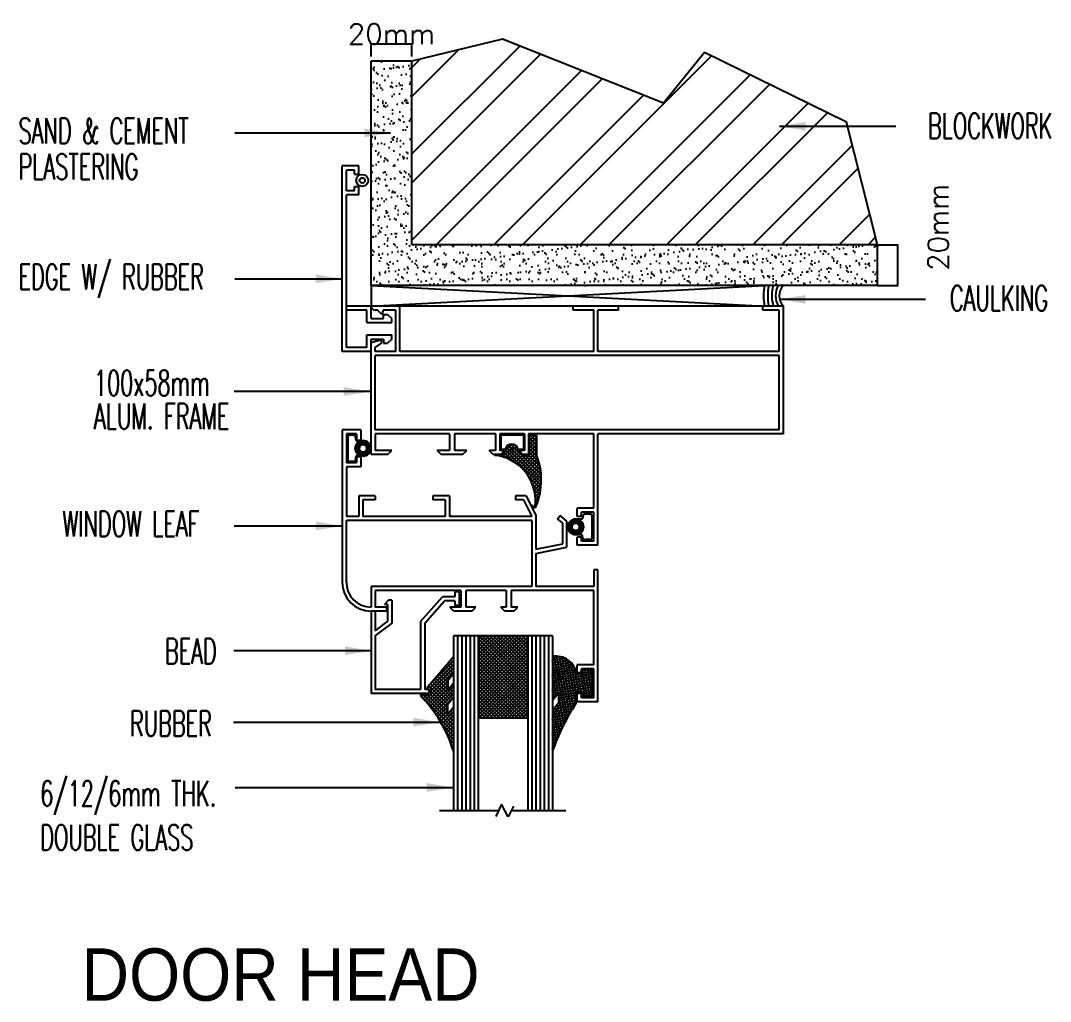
# Model space of a CAD drawing. Extents: x -1710 to 74306, y 106176 to 135285.
# Drawn here: x 68601 to 73659, y 116534 to 121353 of the extents above; entities that cross this region are included whole.
import ezdxf

# ---------------------------------------------------------------- set-up
doc = ezdxf.new("R2010")
doc.units = 0
doc.header["$LTSCALE"] = 1000
doc.header["$MEASUREMENT"] = 0
doc.header["$PDMODE"] = 34
doc.layers.get('0').update_dxf_attribs({"linetype": 'CONTINUOUS'})
doc.layers.get('DEFPOINTS').update_dxf_attribs({"linetype": 'CONTINUOUS'})
for name, color, linetype in [('DIM', 11, 'CONTINUOUS'), ('F-NOTE', 2, 'CONTINUOUS'), ('Hatch', 11, 'CONTINUOUS'), ('TXT1', 2, 'CONTINUOUS'), ('WIN', 2, 'CONTINUOUS')]:
    doc.layers.add(name, color=color, linetype=linetype)
doc.styles.add('BR', font='BR.SHX')
doc.styles.add('ROMANS', font='ROMANS.SHX', dxfattribs={"height": 100})
doc.styles.add('TTXT', font='swisse.ttf', dxfattribs={"width": 0.6})
doc.dimstyles.new('R', dxfattribs={"dimscale": 0, "dimtxt": 0.275, "dimasz": 0.08, "dimexe": 0.05, "dimexo": 0.05, "dimgap": 0.04, "dimtad": 1, "dimdec": 0, "dimlfac": 1000, "dimzin": 0, "dimdsep": 46, "dimtxsty": 'BR', "dimblk1": 'ARCHTICK', "dimblk2": 'ARCHTICK', "dimsah": 1, "dimcen": 0.3, "dimdle": 0.05, "dimclrd": 4, "dimclre": 4, "dimclrt": 7, "dimadec": 0, "dimazin": 0, "dimtfac": 1.5, "dimtdec": 4, "dimtofl": 0, "dimtmove": 2, "dimatfit": 3, "dimldrblk": 'ARCHTICK', "dimfxl": 0, "dimtolj": 1, "dimtzin": 0, "dimarcsym": 0})
pattern_1 = [(225, (28822.296, 158574.667), (8.8388348, -8.8388348), []), (315, (28822.296, 158574.667), (8.8388348, 8.8388348), [])]

# ---------------------------------------------------------------- blocks, each defined once
blk = doc.blocks.new('*X96')
at = {"color": 0}
for p, q in [((326.05319, 435.46099), (326.05513, 435.46293)), ((326.05319, 435.46117), (326.05495, 435.46293)), ((326.0532, 435.46083), (326.05529, 435.46292)), ((326.05321, 435.46137), (326.05475, 435.46291)), ((326.05323, 435.46068), (326.05544, 435.46289)), ((326.05326, 435.46054), (326.05559, 435.46286)), ((326.05327, 435.4616), (326.05452, 435.46285)), ((326.05339, 435.4619), (326.05422, 435.46274)), ((326.05423, 435.46141), (326.05352, 435.46212)), ((326.05429, 435.46153), (326.0536, 435.46222)), ((326.05437, 435.46163), (326.05368, 435.46232)), ((326.05445, 435.46172), (326.05376, 435.46241)), ((326.05455, 435.4618), (326.05386, 435.46249)), ((326.05466, 435.46186), (326.05396, 435.46257)), ((326.05479, 435.46192), (326.05406, 435.46264)), ((326.05493, 435.46195), (326.05417, 435.46271)), ((326.0551, 435.46196), (326.05429, 435.46277)), ((326.05531, 435.46192), (326.05442, 435.46282)), ((326.05687, 435.46054), (326.05455, 435.46286)), ((326.0569, 435.46069), (326.05469, 435.4629)), ((326.05483, 435.46193), (326.05572, 435.46282)), ((326.05693, 435.46084), (326.05484, 435.46292)), ((326.05694, 435.461), (326.05501, 435.46293)), ((326.05504, 435.46196), (326.05584, 435.46276)), ((326.05694, 435.46118), (326.05519, 435.46293)), ((326.0552, 435.46195), (326.05596, 435.4627)), ((326.05535, 435.46191), (326.05607, 435.46264)), ((326.05691, 435.46138), (326.05539, 435.46291)), ((326.05547, 435.46186), (326.05618, 435.46257)), ((326.05558, 435.46179), (326.05628, 435.46249)), ((326.05685, 435.46162), (326.05562, 435.46285)), ((326.05568, 435.46172), (326.05637, 435.46241)), ((326.05576, 435.46162), (326.05646, 435.46232)), ((326.05584, 435.46152), (326.05654, 435.46222)), ((326.0559, 435.4614), (326.05661, 435.46212)), ((326.05673, 435.46192), (326.05592, 435.46273)), ((326.05522, 435.45919), (326.05319, 435.46121)), ((326.05505, 435.45918), (326.05319, 435.46104)), ((326.05486, 435.45919), (326.0532, 435.46085)), ((326.05537, 435.45921), (326.05321, 435.46137)), ((326.05552, 435.45924), (326.05324, 435.46151)), ((326.05465, 435.45923), (326.05324, 435.46064)), ((326.05424, 435.4607), (326.05328, 435.46165)), ((326.05331, 435.4604), (326.05419, 435.46129)), ((326.05439, 435.45931), (326.05331, 435.46038)), ((326.05417, 435.46094), (326.05333, 435.46178)), ((326.05336, 435.46028), (326.05416, 435.46108)), ((326.05417, 435.46112), (326.05339, 435.4619)), ((326.05342, 435.46016), (326.05417, 435.46092)), ((326.05419, 435.46128), (326.05345, 435.46202)), ((326.05348, 435.46005), (326.05421, 435.46078)), ((326.05402, 435.4595), (326.0535, 435.46002)), ((326.05355, 435.45994), (326.05426, 435.46065)), ((326.05363, 435.45985), (326.05433, 435.46054)), ((326.05372, 435.45975), (326.05441, 435.46044)), ((326.05381, 435.45967), (326.0545, 435.46036)), ((326.0539, 435.45959), (326.0546, 435.46029)), ((326.054, 435.45951), (326.05472, 435.46023)), ((326.05411, 435.45944), (326.05485, 435.46018)), ((326.05423, 435.45938), (326.05501, 435.46016)), ((326.05435, 435.45932), (326.05519, 435.46017)), ((326.05448, 435.45928), (326.05544, 435.46024)), ((326.05462, 435.45924), (326.05689, 435.46151)), ((326.05566, 435.45928), (326.0547, 435.46023)), ((326.05476, 435.45921), (326.05692, 435.46136)), ((326.05492, 435.45919), (326.05693, 435.4612)), ((326.05579, 435.45933), (326.05495, 435.46017)), ((326.05509, 435.45918), (326.05694, 435.46103)), ((326.05591, 435.45938), (326.05513, 435.46016)), ((326.05528, 435.45919), (326.05693, 435.46084)), ((326.05602, 435.45944), (326.05528, 435.46018)), ((326.05613, 435.45951), (326.05541, 435.46023)), ((326.05549, 435.45923), (326.05689, 435.46063)), ((326.05623, 435.45959), (326.05553, 435.46029)), ((326.05633, 435.45967), (326.05563, 435.46036)), ((326.05642, 435.45976), (326.05573, 435.46045)), ((326.05575, 435.45931), (326.05681, 435.46037)), ((326.0565, 435.45985), (326.0558, 435.46055)), ((326.05658, 435.45995), (326.05587, 435.46066)), ((326.05588, 435.46068), (326.05685, 435.46164)), ((326.05665, 435.46005), (326.05592, 435.46078)), ((326.05682, 435.46041), (326.05593, 435.4613)), ((326.05594, 435.46127), (326.05668, 435.46201)), ((326.05671, 435.46017), (326.05595, 435.46093)), ((326.05596, 435.46111), (326.05674, 435.46189)), ((326.05596, 435.46093), (326.0568, 435.46177)), ((326.05677, 435.46028), (326.05596, 435.46109)), ((326.05613, 435.45952), (326.05661, 435.45999))]:
    blk.add_line(p, q, dxfattribs=at)
blk = doc.blocks.new('_ARCHTICK')
at = {"color": 0, "linetype": 'ByBlock', "const_width": 0.15}
blk.add_lwpolyline([(-0.5, -0.5), (0.5, 0.5)], dxfattribs=at)
blk = doc.blocks.new('*D107')
at = {"layer": 'DEFPOINTS', "color": 0}
for p in [(72810, 120251.4), (72910.2, 120251.4), (72810, 120051.4)]:
    blk.add_point(p, dxfattribs=at)
at = {"layer": 'DIM', "color": 4, "lineweight": -2}
for p, q in [((72810, 120251.4), (72910.3, 120251.4)), ((72910.2, 120051.3), (72910.2, 120251.4)), ((72810, 120051.4), (72910.3, 120051.4))]:
    blk.add_line(p, q, dxfattribs=at)
at = {"layer": 'DIM', "color": 4, "lineweight": -2, "xscale": 0.08, "yscale": 0.08, "zscale": 0.08}
for p, rotation in [((72910.2, 120251.4), 90), ((72910.2, 120051.4), 270)]:
    blk.add_blockref('_ARCHTICK', p, dxfattribs=dict(at, rotation=rotation))
at = {"layer": 'DIM', "color": 7, "insert": (73107.7, 120337.8), "char_height": 100, "attachment_point": 5, "rotation": 90, "style": 'ROMANS'}
blk.add_mtext('\\A1;20mm', dxfattribs=at)
blk = doc.blocks.new('*X97')
at = {"color": 0}
for p, q in [((326.10477, 435.44204), (326.10661, 435.44388)), ((326.10477, 435.44187), (326.10678, 435.44387)), ((326.10478, 435.44223), (326.10642, 435.44386)), ((326.1068, 435.44013), (326.10478, 435.44216)), ((326.10479, 435.44171), (326.10694, 435.44385)), ((326.10696, 435.44015), (326.1048, 435.44231)), ((326.10482, 435.44156), (326.10708, 435.44382)), ((326.10482, 435.44245), (326.1062, 435.44382)), ((326.1071, 435.44018), (326.10483, 435.44246)), ((326.10486, 435.44142), (326.10584, 435.4424)), ((326.10582, 435.44164), (326.10487, 435.4426)), ((326.10491, 435.44271), (326.10594, 435.44374)), ((326.10491, 435.44129), (326.10576, 435.44214)), ((326.10575, 435.44189), (326.10492, 435.44272)), ((326.10575, 435.44207), (326.10497, 435.44285)), ((326.10577, 435.44222), (326.10503, 435.44296)), ((326.10582, 435.44235), (326.1051, 435.44307)), ((326.10513, 435.44311), (326.10554, 435.44351)), ((326.10588, 435.44247), (326.10518, 435.44317)), ((326.10595, 435.44257), (326.10526, 435.44326)), ((326.10604, 435.44266), (326.10535, 435.44335)), ((326.10613, 435.44274), (326.10544, 435.44344)), ((326.10625, 435.44281), (326.10554, 435.44351)), ((326.10637, 435.44286), (326.10564, 435.44359)), ((326.10652, 435.44289), (326.10576, 435.44365)), ((326.10668, 435.4429), (326.10587, 435.44371)), ((326.10689, 435.44287), (326.106, 435.44376)), ((326.10845, 435.44149), (326.10613, 435.4438)), ((326.10624, 435.44281), (326.10722, 435.44379)), ((326.10626, 435.44017), (326.10848, 435.44239)), ((326.10848, 435.44163), (326.10627, 435.44384)), ((326.10641, 435.44014), (326.10851, 435.44224)), ((326.10851, 435.44178), (326.10643, 435.44386)), ((326.1065, 435.44289), (326.10735, 435.44374)), ((326.10657, 435.44013), (326.10852, 435.44208)), ((326.10852, 435.44195), (326.10659, 435.44388)), ((326.10669, 435.4429), (326.10747, 435.44368)), ((326.10852, 435.44213), (326.10677, 435.44387)), ((326.10685, 435.44288), (326.10759, 435.44362)), ((326.10849, 435.44233), (326.10697, 435.44385)), ((326.10698, 435.44284), (326.1077, 435.44355)), ((326.1071, 435.44278), (326.1078, 435.44348)), ((326.1072, 435.44271), (326.1079, 435.4434)), ((326.10844, 435.44256), (326.10721, 435.44379)), ((326.1073, 435.44262), (326.10799, 435.44331)), ((326.10734, 435.44143), (326.10844, 435.44253)), ((326.10738, 435.44253), (326.10807, 435.44322)), ((326.10744, 435.44242), (326.10815, 435.44312)), ((326.1075, 435.44229), (326.10822, 435.44302)), ((326.10831, 435.44286), (326.10751, 435.44367)), ((326.10841, 435.44135), (326.10751, 435.44225)), ((326.10752, 435.44178), (326.1084, 435.44266)), ((326.10753, 435.44215), (326.10829, 435.44291)), ((326.10755, 435.44199), (326.10835, 435.44279)), ((326.10663, 435.44013), (326.10477, 435.44199)), ((326.10644, 435.44014), (326.10478, 435.4418)), ((326.10623, 435.44017), (326.10482, 435.44159)), ((326.10598, 435.44025), (326.10489, 435.44133)), ((326.10496, 435.44117), (326.10575, 435.44196)), ((326.10502, 435.44106), (326.10577, 435.4418)), ((326.10561, 435.44043), (326.10508, 435.44097)), ((326.10509, 435.44095), (326.10581, 435.44167)), ((326.10517, 435.44085), (326.10587, 435.44155)), ((326.10525, 435.44075), (326.10594, 435.44144)), ((326.10533, 435.44066), (326.10602, 435.44135)), ((326.10543, 435.44058), (326.10612, 435.44127)), ((326.10552, 435.4405), (326.10623, 435.4412)), ((326.10563, 435.44042), (326.10635, 435.44115)), ((326.10574, 435.44036), (326.10649, 435.44111)), ((326.10586, 435.4403), (326.10666, 435.4411)), ((326.10598, 435.44025), (326.10686, 435.44113)), ((326.10611, 435.4402), (326.10722, 435.4413)), ((326.10724, 435.44022), (326.10629, 435.44117)), ((326.10737, 435.44027), (326.10653, 435.44111)), ((326.10749, 435.44033), (326.10671, 435.4411)), ((326.10675, 435.44013), (326.10852, 435.4419)), ((326.1076, 435.44039), (326.10687, 435.44113)), ((326.10694, 435.44015), (326.1085, 435.4417)), ((326.10771, 435.44046), (326.107, 435.44117)), ((326.10781, 435.44053), (326.10711, 435.44123)), ((326.10717, 435.4402), (326.10845, 435.44147)), ((326.10791, 435.44061), (326.10722, 435.44131)), ((326.108, 435.4407), (326.10731, 435.44139)), ((326.10808, 435.44079), (326.10739, 435.44149)), ((326.10816, 435.44089), (326.10745, 435.4416)), ((326.10746, 435.44031), (326.10834, 435.44119)), ((326.10823, 435.441), (326.1075, 435.44173)), ((326.1083, 435.44111), (326.10754, 435.44187)), ((326.10836, 435.44123), (326.10755, 435.44204))]:
    blk.add_line(p, q, dxfattribs=at)
blk = doc.blocks.new('*D108')
at = {"layer": 'DEFPOINTS', "color": 0}
for p in [(70322.2, 121237.1), (70322.2, 121177.1), (70522.2, 121177.1)]:
    blk.add_point(p, dxfattribs=at)
at = {"layer": 'DIM', "color": 4, "lineweight": -2}
for p, q in [((70522.2, 121237.1), (70322.1, 121237.1)), ((70322.2, 121177.1), (70322.2, 121237.2)), ((70522.2, 121177.1), (70522.2, 121237.2))]:
    blk.add_line(p, q, dxfattribs=at)
at = {"layer": 'DIM', "color": 4, "lineweight": -2, "xscale": 0.08, "yscale": 0.08, "zscale": 0.08, "rotation": 180}
blk.add_blockref('_ARCHTICK', (70322.2, 121237.1), dxfattribs=at)
at = {"layer": 'DIM', "color": 4, "lineweight": -2, "xscale": 0.08, "yscale": 0.08, "zscale": 0.08}
blk.add_blockref('_ARCHTICK', (70522.2, 121237.1), dxfattribs=at)
at = {"layer": 'DIM', "color": 7, "insert": (70422.2, 121287.2), "char_height": 100, "attachment_point": 5, "style": 'ROMANS'}
blk.add_mtext('\\A1;20mm', dxfattribs=at)
blk = doc.blocks.new('*X95')
at = {"color": 0}
for p, q in [((326.08479, 435.51517), (326.08469, 435.51527)), ((326.08469, 435.51477), (326.08487, 435.51494)), ((326.08525, 435.51383), (326.08469, 435.51439)), ((326.08469, 435.51389), (326.08509, 435.51428)), ((326.08469, 435.513), (326.08532, 435.51363)), ((326.08581, 435.51238), (326.08469, 435.51351)), ((326.08469, 435.51212), (326.08557, 435.51299)), ((326.08654, 435.51077), (326.08469, 435.51262)), ((326.08469, 435.51123), (326.08582, 435.51236)), ((326.08469, 435.51035), (326.08609, 435.51175)), ((326.08751, 435.50892), (326.08469, 435.51174)), ((326.08469, 435.50947), (326.08637, 435.51114)), ((326.08897, 435.50657), (326.08469, 435.51085)), ((326.08469, 435.50858), (326.08665, 435.51054)), ((326.09272, 435.50194), (326.08469, 435.50997)), ((326.08469, 435.5077), (326.08695, 435.50996)), ((326.08469, 435.50681), (326.08726, 435.50938)), ((326.09184, 435.50194), (326.08469, 435.50909)), ((326.08469, 435.50593), (326.08757, 435.50881)), ((326.09095, 435.50194), (326.08469, 435.5082)), ((326.08581, 435.5062), (326.08469, 435.50732)), ((326.08615, 435.50651), (326.0879, 435.50825)), ((326.08615, 435.50562), (326.08823, 435.5077)), ((326.08615, 435.50474), (326.08858, 435.50717)), ((326.08469, 435.50239), (326.08893, 435.50663)), ((326.08541, 435.50571), (326.08469, 435.50644)), ((326.08469, 435.50151), (326.08929, 435.50611)), ((326.08469, 435.50505), (326.08565, 435.50601)), ((326.08469, 435.50063), (326.08966, 435.5056)), ((326.08501, 435.50523), (326.08469, 435.50555)), ((326.08469, 435.49974), (326.09004, 435.5051)), ((326.08611, 435.50028), (326.09043, 435.5046)), ((326.09025, 435.50176), (326.08615, 435.50586)), ((326.09025, 435.50087), (326.08615, 435.50497)), ((326.08604, 435.50066), (326.08469, 435.50202)), ((326.08948, 435.49811), (326.08488, 435.50271)), ((326.08989, 435.49858), (326.08528, 435.50319)), ((326.0903, 435.49906), (326.08568, 435.50368)), ((326.09072, 435.49953), (326.08608, 435.50416)), ((326.08611, 435.4994), (326.09083, 435.50411)), ((326.08611, 435.49851), (326.09123, 435.50363)), ((326.09042, 435.50194), (326.09165, 435.50316)), ((326.09131, 435.50194), (326.09207, 435.5027)), ((326.09219, 435.50194), (326.0925, 435.50225)), ((326.08469, 435.49621), (326.09025, 435.50177)), ((326.08565, 435.50018), (326.08469, 435.50113)), ((326.08469, 435.49532), (326.09025, 435.50088)), ((326.08525, 435.49969), (326.08469, 435.50025)), ((326.08469, 435.49444), (326.09031, 435.50006)), ((326.08469, 435.49356), (326.09114, 435.50001)), ((326.08907, 435.49764), (326.08611, 435.50059)), ((326.08866, 435.49717), (326.08611, 435.49971)), ((326.09113, 435.49999), (326.09106, 435.50006)), ((326.08485, 435.49921), (326.08469, 435.49936)), ((326.08702, 435.49527), (326.08512, 435.49717)), ((326.08743, 435.49574), (326.08551, 435.49766)), ((326.08784, 435.49622), (326.08591, 435.49814)), ((326.08825, 435.49669), (326.08611, 435.49883)), ((326.08621, 435.49431), (326.08469, 435.49583)), ((326.08581, 435.49383), (326.08469, 435.49494)), ((326.08662, 435.49479), (326.08472, 435.49669)), ((326.0854, 435.49335), (326.08469, 435.49406)), ((326.08469, 435.49267), (326.08557, 435.49355)), ((326.085, 435.49287), (326.08469, 435.49318))]:
    blk.add_line(p, q, dxfattribs=at)

msp = doc.modelspace()

# ---------------------------------------------------------------- hatches: boundary and pattern name
at = {"layer": 'Hatch', "linetype": 'Continuous'}
h = msp.add_hatch(dxfattribs=at)
h.set_pattern_fill('ANSI32', color=4, scale=800, angle=180, style=0)
h.set_pattern_definition([(225, (145162.25, 77675.16), (212.132, -212.132), []), (225, (145020.83, 77675.16), (212.132, -212.132), [])])
h.paths.add_polyline_path([(70968.4375, 121260.9826), (70522.1931, 121152.8888), (70522.1931, 120251.3566), (72809.9735, 120251.3566), (72656.8505, 120854.287), (71959.9709, 121195.5373), (71758.858, 120947.7802)])
h = msp.add_hatch(dxfattribs=at)
h.set_pattern_fill('AR-SAND', color=4, scale=35, angle=180, style=0)
h.set_pattern_definition([(217.5, (145162.25, 77675.16), (2.204768, -67.438832), [0, -53.2, 0, -59.5, 0, -56.875]), (187.5, (145162.25, 77675.16), (-61.942185, -98.77511), [0, -28.7, 0, -47.95, 0, -18.375]), (147.5, (145205.3, 77675.16), (-108.994965, -0.198067), [0, -17.5, 0, -63, 0, -82.25]), (137.5, (145205.3, 77675.16), (-105.21443, -30.71864), [0, -8.75, 0, -41.3, 0, -47.25])])
h.paths.add_polyline_path([(70522.1931, 121152.8888), (70322.1931, 121152.8888), (70322.1931, 120051.3566), (72809.9735, 120051.3566), (72809.9735, 120251.3566), (70522.1931, 120251.3566)])
h = msp.add_hatch(dxfattribs=at)
h.set_pattern_fill('NET', color=11, scale=100, angle=225, style=0)
h.set_pattern_definition(pattern_1)
h.paths.add_polyline_path([(71134.7739, 119316.4538), (71100.8068, 119316.4538), (71100.8068, 119218.1552), (71060.978, 119218.1552), (71042.9916, 119236.1415), (71042.9916, 119245.9977, 0.855413064), (70981.1408, 119246.4141), (70986.0782, 119246.4141), (70986.0782, 119240.7182), (70963.5152, 119218.1552), (70928.2631, 119218.1552, -0.424819431), (71127.0686, 118961.6637, 0.230182851), (71133.6291, 118967.6086, 0.19060795), (71134.7739, 119221.1066)])
h = msp.add_hatch(dxfattribs=at)
h.set_pattern_fill('NET', color=11, scale=100, angle=225, style=0)
h.set_pattern_definition(pattern_1)
h.paths.add_polyline_path([(71091.6931, 118330.1066), (70848.6931, 118330.1066), (70848.6931, 117925.1066), (71091.6931, 117925.1066)])
h = msp.add_hatch(dxfattribs=at)
h.set_pattern_fill('NET', color=11, scale=100, angle=550, style=0)
h.set_pattern_definition([(190, (28822.296, 158574.667), (2.1706022, -12.310097), []), (280, (28822.296, 158574.667), (12.310097, 2.1706022), [])])
h.paths.add_polyline_path([(71213.1931, 118228.8566), (71213.1931, 118012.0134), (71242.7839, 118047.9837), (71242.7839, 118000.1716), (71213.1931, 117964.2013), (71213.1931, 117763.1066, -0.06753959), (71328.7096, 117997.3328), (71328.7096, 118054.1717), (71360.5296, 118054.1717), (71360.5296, 118032.6045), (71408.4606, 118032.6045), (71408.4606, 118161.8587), (71360.5296, 118161.8587), (71360.5296, 118142.947), (71332.1855, 118142.947, 0.423328226)])

# ---------------------------------------------------------------- linework, layer by layer
at = {"layer": 'Hatch', "color": 4}
for p, q in [((70418.0214, 120799.9898), (69652.5555, 120799.9898)), ((72327.7351, 120834.6694), (72900.396, 120834.6694)), ((70180.4431, 120083.3255), (69652.5555, 120083.3255)), ((72327.7351, 119984.4383), (73045.7724, 119984.4383)), ((70317.1818, 119529.9617), (69649.5142, 119529.9617)), ((70182.2941, 118869.3487), (69649.5142, 118869.3487)), ((70323.9262, 118255.9223), (69648.5893, 118255.9223)), ((70658.8006, 117905.3929), (69645.7024, 117905.3929)), ((70725.282, 117584.2562), (69654.5059, 117584.2562))]:
    msp.add_line(p, q, dxfattribs=at)
at = {"layer": 'Hatch'}
for p, q in [((70322.1931, 119950.1066), (72254.7549, 120051.3566)), ((70322.1931, 120051.3566), (72254.98, 119950.1066)), ((70959.0568, 119316.8765), (70959.0568, 119246.4141)), ((71070.0131, 119316.8765), (70959.0568, 119316.8765)), ((71070.0131, 119316.8765), (71070.0131, 119245.9985)), ((71100.8068, 119316.4538), (71100.8068, 119218.1552)), ((71134.7739, 119316.4538), (71100.8068, 119316.4538)), ((71134.7739, 119316.4538), (71134.7739, 119221.1066)), ((70986.0782, 119246.4141), (70959.0568, 119246.4141)), ((70963.5152, 119218.1552), (70986.0782, 119240.7182)), ((70986.0782, 119246.4141), (70986.0782, 119240.7182)), ((71070.0131, 119245.9985), (71042.9916, 119245.9985)), ((71042.9916, 119245.9985), (71042.9916, 119236.1415)), ((71060.978, 119218.1552), (71042.9916, 119236.1415)), ((70928.2631, 119218.1552), (70963.5152, 119218.1552)), ((71100.8068, 119218.1552), (71060.978, 119218.1552)), ((71111.8856, 118974.1468), (71115.0024, 118967.2263))]:
    msp.add_line(p, q, dxfattribs=at)
msp.add_lwpolyline([(72809.9735, 120051.3566), (72809.9735, 120251.3566), (72656.8505, 120854.287), (71959.9709, 121195.5373), (71758.858, 120947.7802), (70968.4375, 121260.9826), (70522.1931, 121152.8888), (70322.1931, 121152.8888)], dxfattribs=at)
for points in [[(70244.6299, 119251.4816, 1), (70320.5949, 119251.4816, 1)], [(70264.3811, 119251.4816, 1), (70300.8436, 119251.4816, 1)], [(71289.1607, 118865.5694, 1), (71365.1257, 118865.5694, 1)], [(71308.9119, 118865.5694, 1), (71345.3744, 118865.5694, 1)]]:
    msp.add_lwpolyline(points, format="xyb", close=True, dxfattribs=at)
msp.add_circle((71012.0336, 119241.3566), 8.0078, dxfattribs=at)
for centre, radius, start, end in [((72515.7094, 120001.3114), 265.7099, 169.1437634, 191.1109384), ((72515.7094, 120001.3114), 245.4599, 168.2358517, 192.0407591), ((72468.7984, 120001.2354), 178.3717, 163.6805074, 196.6570109), ((72421.4028, 120001.1158), 112.377, 153.4439193, 206.9949124), ((72398.7416, 120001.029), 72.4592, 136.0075109, 224.6499491), ((71012.0336, 119241.3566), 31.304, 8.5274965, 170.7025537), ((70813.795, 119095.8045), 344.5694, 338.1596476, 21.3244253), ((70903.965, 118994.0295), 225.439, 351.7456633, 83.8125769), ((71124.2343, 118971.3839), 10.125, 204.2447132, 338.1596476)]:
    msp.add_arc(centre, radius, start, end, dxfattribs=at)
at = {"layer": 'WIN', "color": 4}
for p, q in [((70322.1931, 120051.3566), (70322.1931, 121152.8888)), ((72809.9735, 120051.3566), (70322.1931, 120051.3566))]:
    msp.add_line(p, q, dxfattribs=at)
at = {"layer": 'WIN', "color": 6}
for p, q in [((70522.1931, 120251.3566), (70522.1931, 121152.8888)), ((72809.9735, 120251.3566), (70522.1931, 120251.3566))]:
    msp.add_line(p, q, dxfattribs=at)
at = {"layer": 'WIN'}
for p, q in [((70261.4431, 120638.6066), (70180.4431, 120638.6066)), ((70180.4431, 119727.3566), (70180.4431, 120638.6066)), ((70261.4431, 120598.1066), (70261.4431, 120638.6066)), ((70241.1931, 120618.3566), (70200.6931, 120618.3566)), ((70200.6931, 120517.1066), (70200.6931, 120618.3566)), ((70241.1931, 120598.1066), (70241.1931, 120618.3566)), ((70241.1931, 120598.1066), (70261.4431, 120598.1066)), ((70241.1931, 120517.1066), (70241.1931, 120537.3566)), ((70241.1931, 120537.3566), (70261.4431, 120537.3566)), ((70261.4431, 120496.8566), (70261.4431, 120537.3566)), ((70241.1931, 120517.1066), (70200.6931, 120517.1066)), ((70261.4431, 120496.8566), (70200.6931, 120496.8566)), ((70200.6931, 119747.6066), (70200.6931, 120496.8566)), ((70322.1931, 119950.1066), (70200.6931, 119950.1066)), ((70301.9431, 119929.8566), (70200.6931, 119929.8566)), ((70301.9431, 119869.1066), (70301.9431, 119929.8566)), ((70463.9431, 119950.1066), (70322.1931, 119950.1066)), ((70322.1931, 119889.3566), (70322.1931, 119950.1066)), ((70353.855, 119929.8566), (70342.4431, 119929.8566)), ((70374.5236, 119909.7117), (70353.855, 119929.8566)), ((70381.8513, 119929.8566), (70374.5236, 119909.7117)), ((70443.6931, 119929.8566), (70381.8513, 119929.8566)), ((70443.6931, 119727.3566), (70443.6931, 119929.8566)), ((70463.9431, 119727.3566), (70463.9431, 119950.1066)), ((71314.4431, 119929.8566), (71314.4431, 119950.1066)), ((71537.1931, 119950.1066), (71314.4431, 119950.1066)), ((71415.6931, 119929.8566), (71314.4431, 119929.8566)), ((71415.6931, 119727.3566), (71415.6931, 119929.8566)), ((71537.1931, 119929.8566), (71435.9431, 119929.8566)), ((71435.9431, 119727.3566), (71435.9431, 119929.8566)), ((71537.1931, 119929.8566), (71537.1931, 119950.1066)), ((72245.9431, 119929.8566), (72245.9431, 119950.1066)), ((72347.1931, 119950.1066), (72245.9431, 119950.1066)), ((72326.9431, 119929.8566), (72245.9431, 119929.8566)), ((72326.9431, 119727.3566), (72326.9431, 119929.8566)), ((72347.1931, 119322.3566), (72347.1931, 119950.1066)), ((70322.1931, 119889.3566), (70382.9431, 119889.3566)), ((70382.9431, 119889.3566), (70382.9431, 119909.6066)), ((70382.9431, 119909.6066), (70403.1931, 119909.6066)), ((70423.4431, 119889.3566), (70403.1931, 119909.6066)), ((70423.4431, 119869.1066), (70423.4431, 119889.3566)), ((70301.9431, 119869.1066), (70423.4431, 119869.1066)), ((70301.9431, 119808.3566), (70423.4431, 119808.3566)), ((70301.9431, 119747.6066), (70301.9431, 119808.3566)), ((70322.1931, 119221.1066), (70322.1931, 119788.1066)), ((70322.1931, 119788.1066), (70382.9431, 119788.1066)), ((70373.2069, 119784.5142), (70322.1931, 119769.9498)), ((70373.2069, 119768.0034), (70373.2069, 119784.5142)), ((70382.9431, 119788.1066), (70382.9431, 119767.8566)), ((70423.4431, 119788.1066), (70403.1931, 119767.8566)), ((70423.4431, 119788.1066), (70423.4431, 119808.3566)), ((70322.1931, 119727.3566), (70180.4431, 119727.3566)), ((70301.9431, 119747.6066), (70200.6931, 119747.6066)), ((70342.4431, 119747.6066), (70373.2069, 119768.0034)), ((70342.4431, 119727.3566), (70342.4431, 119747.6066)), ((70443.6931, 119727.3566), (70342.4431, 119727.3566)), ((70382.9431, 119767.8566), (70403.1931, 119767.8566)), ((71415.6931, 119727.3566), (70463.9431, 119727.3566)), ((72326.9431, 119727.3566), (71435.9431, 119727.3566)), ((70342.4431, 119342.6066), (70342.4431, 119707.1066)), ((72326.9431, 119707.1066), (70342.4431, 119707.1066)), ((72326.9431, 119342.6066), (72326.9431, 119707.1066)), ((70180.4431, 119342.6066), (70180.4431, 118593.3566)), ((70271.5681, 119342.6066), (70180.4431, 119342.6066)), ((70200.6931, 119322.3566), (70200.6931, 119180.6066)), ((70251.3181, 119322.3566), (70200.6931, 119322.3566)), ((70251.3181, 119322.3566), (70251.3181, 119291.9816)), ((70271.5681, 119342.6066), (70271.5681, 119291.9816)), ((72326.9431, 119342.6066), (70342.4431, 119342.6066)), ((70342.4431, 119322.3566), (70342.4431, 119241.3566)), ((70706.9431, 119322.3566), (70342.4431, 119322.3566)), ((70706.9431, 119322.3566), (70706.9431, 119241.3566)), ((70731.2431, 119322.3566), (70731.2431, 119241.3566)), ((70933.7431, 119322.3566), (70731.2431, 119322.3566)), ((70933.7431, 119322.3566), (70933.7431, 119241.3566)), ((70953.9931, 119322.3566), (70953.9931, 119241.3566)), ((71075.4931, 119322.3566), (70953.9931, 119322.3566)), ((71075.4931, 119322.3566), (71075.4931, 119241.3566)), ((71095.7431, 119322.3566), (71095.7431, 119221.1066)), ((71415.6931, 119322.3566), (71095.7431, 119322.3566)), ((71415.6931, 118957.8566), (71415.6931, 119322.3566)), ((71435.9431, 118775.6066), (71435.9431, 119322.3566)), ((72347.1931, 119322.3566), (71435.9431, 119322.3566)), ((70208.0127, 119305.4413), (70208.0127, 119196.4723)), ((70235.9648, 119315.5663), (70218.1377, 119315.5663)), ((70246.0898, 119305.4413), (70246.0898, 119297.9225)), ((70251.3181, 119291.9816), (70271.5681, 119291.9816)), ((70256.2148, 119287.7975), (70271.5681, 119287.7975)), ((70403.1931, 119221.1066), (70322.1931, 119221.1066)), ((70423.4431, 119241.3566), (70342.4431, 119241.3566)), ((70403.1931, 119221.1066), (70423.4431, 119241.3566)), ((70666.4431, 119221.1066), (70646.1931, 119241.3566)), ((70706.9431, 119241.3566), (70646.1931, 119241.3566)), ((70771.7431, 119221.1066), (70666.4431, 119221.1066)), ((70791.9931, 119241.3566), (70731.2431, 119241.3566)), ((70771.7431, 119221.1066), (70791.9931, 119241.3566)), ((70922.5989, 119221.1066), (70902.3489, 119241.3566)), ((70933.7431, 119241.3566), (70902.3489, 119241.3566)), ((70959.7183, 119221.1066), (70922.5989, 119221.1066)), ((70977.4413, 119241.3566), (70953.9931, 119241.3566)), ((70959.7183, 119221.1066), (70977.4413, 119241.3566)), ((71075.4931, 119241.3566), (71049.1336, 119241.3566)), ((71064.3489, 119221.1066), (71049.1336, 119241.3566)), ((71095.7431, 119221.1066), (71064.3489, 119221.1066)), ((70251.3181, 119180.6066), (70200.6931, 119180.6066)), ((70235.9648, 119186.3473), (70218.1377, 119186.3473)), ((70246.0898, 119205.5548), (70246.0898, 119196.4723)), ((70251.3181, 119210.9816), (70251.3181, 119180.6066)), ((70251.3181, 119210.9816), (70271.5681, 119210.9816)), ((70256.2148, 119215.6798), (70271.5681, 119215.6798)), ((70271.5681, 119210.9816), (70271.5681, 119160.3566)), ((70271.5681, 119160.3566), (70200.6931, 119160.3566)), ((70200.6931, 119160.3566), (70200.6931, 118917.3566)), ((70261.4431, 119018.6066), (70261.4431, 118917.3566)), ((70342.4431, 119018.6066), (70261.4431, 119018.6066)), ((70342.4431, 119018.6066), (70342.4431, 118998.3566)), ((70625.9431, 119018.6066), (70625.9431, 118998.3566)), ((70706.9431, 119018.6066), (70625.9431, 119018.6066)), ((70706.9431, 119018.6066), (70706.9431, 118917.3566)), ((71030.9431, 119018.6066), (71030.9431, 118998.3566)), ((71083.9583, 119018.6066), (71030.9431, 119018.6066)), ((71083.9583, 119018.6066), (71132.1931, 118922.137)), ((70281.6931, 118998.3566), (70281.6931, 118917.3566)), ((70342.4431, 118998.3566), (70281.6931, 118998.3566)), ((70686.6931, 118998.3566), (70625.9431, 118998.3566)), ((70686.6931, 118998.3566), (70686.6931, 118917.3566)), ((71071.4431, 118998.3566), (71030.9431, 118998.3566)), ((71071.4431, 118998.3566), (71111.9431, 118917.3566)), ((70261.4431, 118917.3566), (70200.6931, 118917.3566)), ((70686.6931, 118917.3566), (70281.6931, 118917.3566)), ((71111.9431, 118917.3566), (70706.9431, 118917.3566)), ((71132.1931, 118922.137), (71132.1931, 118755.7576)), ((71238.478, 118905.4095), (71251.442, 118920.9657)), ((71284.0681, 118893.7764), (71251.442, 118920.9657)), ((71334.6931, 118916.0998), (71334.6931, 118957.8566)), ((71415.6931, 118957.8566), (71334.6931, 118957.8566)), ((71354.9431, 118916.0998), (71334.6931, 118916.0998)), ((71354.9431, 118916.0998), (71354.9431, 118937.6066)), ((71415.6931, 118937.6066), (71354.9431, 118937.6066)), ((71363.7344, 118913.8981), (71363.7344, 118918.6979)), ((71397.3674, 118928.8229), (71373.8594, 118928.8229)), ((71407.4924, 118813.0114), (71407.4924, 118918.6979)), ((71415.6931, 118795.8566), (71415.6931, 118937.6066)), ((70200.6931, 118593.3566), (70200.6931, 118897.1066)), ((71111.9431, 118897.1066), (70200.6931, 118897.1066)), ((71111.9431, 118897.1066), (71111.9431, 118573.1066)), ((71263.8181, 118884.2921), (71238.478, 118905.4095)), ((71263.8181, 118782.0826), (71263.8181, 118884.2921)), ((71284.0681, 118765.4816), (71284.0681, 118893.7764)), ((71353.6094, 118903.7731), (71334.6931, 118903.7731)), ((71351.2663, 118827.2389), (71334.6931, 118827.2389)), ((71354.9431, 118815.2784), (71334.6931, 118815.2784)), ((71334.6931, 118775.6066), (71334.6931, 118815.2784)), ((71354.9431, 118795.8566), (71354.9431, 118815.2784)), ((71361.3913, 118813.0114), (71361.3913, 118817.1139)), ((71132.1931, 118755.7576), (71263.8181, 118782.0826)), ((71132.1931, 118735.1066), (71284.0681, 118765.4816)), ((71435.9431, 118775.6066), (71334.6931, 118775.6066)), ((71415.6931, 118795.8566), (71354.9431, 118795.8566)), ((71397.3674, 118802.8864), (71371.5163, 118802.8864)), ((71132.1931, 118735.1066), (71132.1931, 118573.1066)), ((71415.6931, 118654.1066), (71415.6931, 118573.1066)), ((71435.9431, 118654.1066), (71415.6931, 118654.1066)), ((71435.9431, 118006.1066), (71435.9431, 118654.1066)), ((70322.1931, 118573.1066), (70322.1931, 118471.8566)), ((71111.9431, 118573.1066), (70322.1931, 118573.1066)), ((71415.6931, 118573.1066), (71132.1931, 118573.1066)), ((70342.4431, 118552.8566), (70342.4431, 118471.8566)), ((70763.6431, 118552.8566), (70342.4431, 118552.8566)), ((70565.1931, 118400.6451), (70673.2615, 118522.4816)), ((70734.0115, 118522.4816), (70673.2615, 118522.4816)), ((70754.2615, 118546.0945), (70734.0115, 118546.0945)), ((70734.0115, 118546.0945), (70734.0115, 118522.4816)), ((70754.2615, 118546.0945), (70754.2615, 118478.6186)), ((70763.6431, 118552.8566), (70763.6431, 118471.8566)), ((70787.9431, 118552.8566), (70787.9431, 118471.8566)), ((70986.3931, 118552.8566), (70787.9431, 118552.8566)), ((70986.3931, 118552.8566), (70986.3931, 118471.8566)), ((71010.6931, 118552.8566), (71010.6931, 118471.8566)), ((71415.6931, 118552.8566), (71010.6931, 118552.8566)), ((71415.6931, 118188.3566), (71415.6931, 118552.8566)), ((70397.2144, 118471.8566), (70342.4431, 118471.8566)), ((70407.9362, 118505.0088), (70387.698, 118484.7588)), ((70403.1931, 118484.7588), (70387.698, 118484.7588)), ((70397.2144, 118471.8566), (70397.2144, 118451.6066)), ((70403.1931, 118484.7588), (70403.1931, 118400.6451)), ((70423.4431, 118505.0088), (70407.9362, 118505.0088)), ((70423.4431, 118505.0088), (70423.4431, 118390.4825)), ((70585.4431, 118392.9583), (70682.3679, 118502.2316)), ((70734.0115, 118502.2316), (70682.3679, 118502.2316)), ((70729.1266, 118451.6066), (70708.8766, 118471.8566)), ((70763.6431, 118471.8566), (70708.8766, 118471.8566)), ((70734.0115, 118502.2316), (70734.0115, 118478.6186)), ((70754.2615, 118478.6186), (70734.0115, 118478.6186)), ((70836.7165, 118471.8566), (70787.9431, 118471.8566)), ((70816.4665, 118451.6066), (70836.7165, 118471.8566)), ((70986.3931, 118471.8566), (70959.5785, 118471.8566)), ((70979.8285, 118451.6066), (70959.5785, 118471.8566)), ((71043.4912, 118471.8566), (71010.6931, 118471.8566)), ((71023.2412, 118451.6066), (71043.4912, 118471.8566)), ((70397.2144, 118451.6066), (70322.1931, 118451.6066)), ((70322.1931, 118451.6066), (70322.1931, 118046.6066)), ((70342.4431, 118451.6066), (70342.4431, 118355.3631)), ((70816.4665, 118451.6066), (70729.1266, 118451.6066)), ((71023.2412, 118451.6066), (70979.8285, 118451.6066)), ((70342.4431, 118355.3631), (70403.1931, 118400.6451)), ((70342.4431, 118330.1066), (70423.4431, 118390.4825)), ((70565.1931, 118400.6451), (70565.1931, 118066.8566)), ((70585.4431, 118392.9583), (70585.4431, 118066.8566)), ((70342.4431, 118330.1066), (70342.4431, 118066.8566)), ((71213.1931, 118330.1066), (70727.1931, 118330.1066)), ((70727.1931, 118330.1066), (70727.1931, 117470.6156)), ((70747.4431, 118330.1066), (70747.4431, 117470.6156)), ((70767.6931, 118330.1066), (70767.6931, 117470.6156)), ((70787.9431, 118330.1066), (70787.9431, 117470.6156)), ((70808.1931, 118330.1066), (70808.1931, 117470.6156)), ((70828.4431, 118330.1066), (70828.4431, 117470.6156)), ((70848.6931, 118330.1066), (70848.6931, 117470.6156)), ((71091.6931, 118330.1066), (71091.6931, 117470.6156)), ((71111.9431, 118330.1066), (71111.9431, 117470.6156)), ((71132.1931, 118330.1066), (71132.1931, 117470.6156)), ((71152.4431, 118330.1066), (71152.4431, 117470.6156)), ((71172.6931, 118330.1066), (71172.6931, 117470.6156)), ((71192.9431, 118330.1066), (71192.9431, 117470.6156)), ((71213.1931, 118330.1066), (71213.1931, 117470.6156)), ((71244.362, 118167.7926), (71213.987, 118130.869)), ((71244.362, 118167.7926), (71244.362, 118119.9806)), ((71334.6931, 118147.8566), (71334.6931, 118188.3566)), ((71415.6931, 118188.3566), (71334.6931, 118188.3566)), ((71354.9431, 118147.8566), (71354.9431, 118168.1066)), ((71415.6931, 118168.1066), (71354.9431, 118168.1066)), ((71415.6931, 118026.3566), (71415.6931, 118168.1066)), ((70728.7713, 118146.6258), (70698.3963, 118109.7022)), ((70698.3963, 118109.7022), (70698.3963, 118061.8902)), ((71244.362, 118119.9806), (71213.987, 118083.057)), ((71354.9431, 118147.8566), (71334.6931, 118147.8566)), ((70565.1931, 118066.8566), (70342.4431, 118066.8566)), ((70605.6931, 118066.8566), (70585.4431, 118066.8566)), ((70605.6931, 118066.8566), (70605.6931, 118046.6066)), ((70728.7713, 118098.8138), (70698.3963, 118061.8902)), ((70605.6931, 118046.6066), (70322.1931, 118046.6066)), ((70727.1931, 118026.8169), (70697.6023, 117990.8466)), ((71242.7839, 118047.9837), (71213.1931, 118012.0134)), ((71242.7839, 118047.9837), (71242.7839, 118000.1716)), ((71354.9431, 118046.6066), (71334.6931, 118046.6066)), ((71334.6931, 118006.1066), (71334.6931, 118046.6066)), ((71435.9431, 118006.1066), (71334.6931, 118006.1066)), ((71354.9431, 118026.3566), (71354.9431, 118046.6066)), ((71415.6931, 118026.3566), (71354.9431, 118026.3566)), ((70697.6023, 117990.8466), (70697.6023, 117943.0346)), ((70727.1931, 117979.0048), (70697.6023, 117943.0346)), ((71242.7839, 118000.1716), (71213.1931, 117964.2013)), ((71091.6931, 117925.1066), (70848.6931, 117925.1066)), ((70962.9861, 117504.1303), (70935.6538, 117442.729)), ((70996.176, 117440.7778), (70962.9861, 117504.1303)), ((70948.0673, 117470.6156), (70658.4, 117470.6156)), ((71021.5622, 117493.4659), (70996.176, 117440.7778)), ((71279.2875, 117470.6156), (71010.5525, 117470.6156))]:
    msp.add_line(p, q, dxfattribs=at)
at = {"layer": 'WIN', "color": 11}
for p, q in [((70322.1931, 120051.3566), (70322.1931, 119950.1066)), ((72245.9431, 119950.1066), (70463.9431, 119950.1066)), ((71360.5296, 118161.8587), (71360.5296, 118142.947)), ((71408.4606, 118161.8587), (71360.5296, 118161.8587)), ((71408.4606, 118032.6045), (71408.4606, 118161.8587)), ((71360.5296, 118142.947), (71332.1855, 118142.947)), ((70614.5764, 118075.7449), (70595.5681, 118075.7449)), ((70614.5764, 118075.7449), (70614.5764, 118037.7183)), ((70614.5764, 118037.7183), (70562.8289, 118037.7183)), ((71328.7096, 117997.3328), (71328.7096, 118054.1717)), ((71360.5296, 118054.1717), (71328.7096, 118054.1717)), ((71360.5296, 118032.6045), (71360.5296, 118054.1717)), ((71408.4606, 118032.6045), (71360.5296, 118032.6045))]:
    msp.add_line(p, q, dxfattribs=at)
at = {"layer": 'WIN'}
for radius in [29.5878, 13.0033]:
    msp.add_circle((70278.7012, 120567.7316), radius, dxfattribs=at)
at = {"layer": 'WIN', "color": 2}
for centre, radius in [((70282.6124, 119251.4816), 37.9825), ((70282.6124, 119251.4816), 18.2312), ((71327.1432, 118865.5694), 37.9825), ((71327.1432, 118865.5694), 18.2312)]:
    msp.add_circle(centre, radius, dxfattribs=at)
at = {"layer": 'WIN'}
for centre, radius, start, end in [((70343.7056, 119951.3691), 21.5495, 183.3586349, 266.641365), ((70218.1377, 119305.4413), 10.125, 90, 180), ((70235.9648, 119305.4413), 10.125, 0, 90), ((70256.2148, 119297.9225), 10.125, 180, 270), ((70218.1377, 119196.4723), 10.125, 180, 270), ((70235.9648, 119196.4723), 10.125, 270, 0), ((70256.2148, 119205.5548), 10.125, 90, 180), ((71373.8594, 118918.6979), 10.125, 90, 180), ((71397.3674, 118918.6979), 10.125, 360, 90), ((71353.6094, 118913.8981), 10.125, 270, 360), ((71351.2663, 118817.1139), 10.125, 0, 90), ((71371.5163, 118813.0114), 10.125, 180, 270), ((71397.3674, 118813.0114), 10.125, 270, 360), ((70322.1931, 118593.3566), 141.75, 180, 270), ((70322.1931, 118593.3566), 121.5, 180, 270)]:
    msp.add_arc(centre, radius, start, end, dxfattribs=at)
at = {"layer": 'WIN', "color": 11}
for centre, radius, start, end in [((65577.9114, 122522.3878), 6704.4398, 318.45266605, 320.17825795), ((71231.0467, 118128.2231), 102.2049, 8.2830152, 100.060263), ((70093.9657, 117570.5937), 661.8445, 16.9102502, 44.8935786), ((72133.9923, 117454.582), 971.1121, 146.0205067, 161.4759689)]:
    msp.add_arc(centre, radius, start, end, dxfattribs=at)
at = {"layer": 'WIN', "color": 2, "linetype": 'Continuous'}
for points in [[(72457.5667, 120854.8309), (72457.0876, 120811.6336), (72327.7351, 120834.6694)], [(70288.1898, 120779.8283), (70288.6689, 120823.0256), (70418.0214, 120799.9898)], [(70050.6115, 120063.164), (70051.0906, 120106.3614), (70180.4431, 120083.3255)], [(72457.5667, 120004.5998), (72457.0876, 119961.4025), (72327.7351, 119984.4383)], [(70187.3502, 119509.8002), (70187.8293, 119552.9976), (70317.1818, 119529.9617)], [(70050.6115, 118849.1872), (70051.0906, 118892.3845), (70180.4431, 118869.3487)], [(70194.0946, 118235.7608), (70194.5737, 118278.9581), (70323.9262, 118255.9223)], [(70528.9691, 117885.2314), (70529.4481, 117928.4287), (70658.8006, 117905.3929)], [(70595.4504, 117564.0946), (70595.9295, 117607.292), (70725.282, 117584.2562)]]:
    msp.add_solid(points, dxfattribs=at)

# ---------------------------------------------------------------- block references
at = {"layer": 'Hatch', "xscale": 20250, "yscale": 20249.99999999999, "zscale": 20250, "rotation": 180}
for name in ['*X97', '*X96']:
    msp.add_blockref(name, (6673942.1899, 8936951.996), dxfattribs=at)
at = {"layer": 'Hatch', "color": 11, "xscale": 20250, "yscale": 20249.99999999999, "zscale": 20250, "rotation": 180}
msp.add_blockref('*X95', (6673942.1899, 8936951.996), dxfattribs=at)

# ---------------------------------------------------------------- texts
at = {"layer": 'F-NOTE', "color": 2, "style": 'ROMANS', "width": 0.6}
for s, p in [('BLOCKWORK', (73057.7209, 120773.0778)), ('SAND & CEMENT', (68591.0688, 120748.7603)), ('PLASTERING', (68591.0688, 120572.7095)), ('EDGE W/ RUBBER', (68591.0685, 120031.8207)), ('CAULKING', (73165.2918, 119926.4877)), ('100x58mm', (68961.2956, 119509.8599)), ('ALUM. FRAME', (68961.2956, 119346.1563)), ('WINDOW LEAF', (68807.3326, 118817.5444)), ('BEAD', (69310.0565, 118192.3875)), ('RUBBER', (69138.2587, 117837.2179)), ('6/12/6mm THK.', (68697.2148, 117493.4787)), ('DOUBLE GLASS', (68697.2148, 117277.3374))]:
    msp.add_text(s, height=125, dxfattribs=at).set_placement(p)
at = {"layer": 'TXT1', "color": 6, "style": 'TTXT', "width": 0.9}
msp.add_text('DOOR HEAD', height=256.7565, dxfattribs=at).set_placement((68900.482, 116538.0617))

# ---------------------------------------------------------------- dimensions: what is measured, and where the dimension line sits
at = {"layer": 'DIM'}
dim = msp.add_linear_dim(base=(70322.1931, 121237.1127), p1=(70522.1931, 121177.0974), p2=(70322.1931, 121177.0974), angle=180, text='20mm', dimstyle='R', override={"dimscale": 1, "dimtxt": 0.175, "dimtxsty": 'ROMANS'}, dxfattribs=at)
dim.commit()
dim.dimension.update_dxf_attribs({"geometry": '*D108', "text_midpoint": (70422.1931, 121287.2227)})
dim = msp.add_linear_dim(base=(72910.2229, 120251.3566), p1=(72809.9735, 120051.3566), p2=(72809.9735, 120251.3566), angle=270, text='20mm', dimstyle='R', override={"dimscale": 1, "dimtxt": 0.175, "dimtxsty": 'ROMANS'}, dxfattribs=at)
dim.commit()
dim.dimension.update_dxf_attribs({"geometry": '*D107', "text_midpoint": (73107.7229, 120337.7885), "dimtype": 160})

doc.saveas('drawing.dxf')
